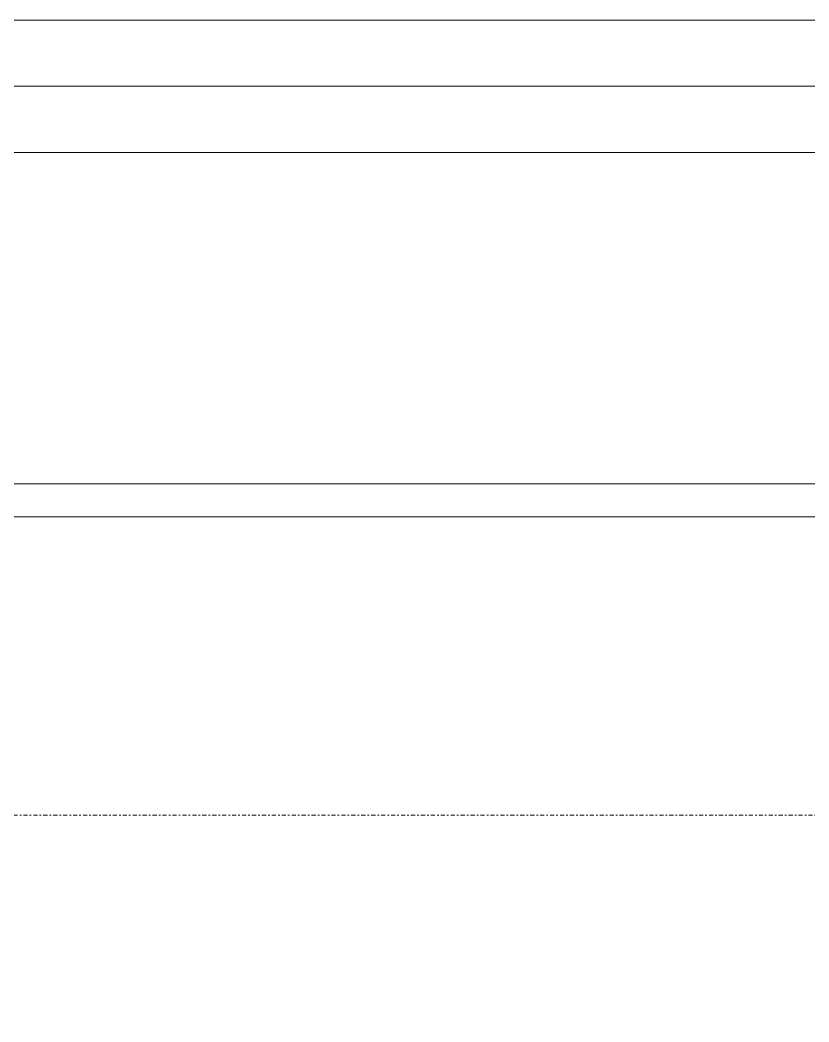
# Model space of a CAD drawing. Extents: x -1133 to 23780, y -1311 to 8245.
# Drawn here: x 9515.9 to 9563.5, y 2772.5 to 2833 of the extents above; entities that cross this region are included whole.
import ezdxf

# ---------------------------------------------------------------- set-up
doc = ezdxf.new("R2010")
doc.units = 0
doc.header["$MEASUREMENT"] = 0
doc.linetypes.add('DASHDOT2', pattern=[0.5, 0.25, -0.125, 0, -0.125])
for name, color, linetype, lineweight in [('00', 9, 'Continuous', 9), ('06D', 9, 'Continuous', 9), ('14', 9, 'Continuous', 9), ('24', 9, 'DASHDOT2', 9), ('33', 9, 'BATTING', 9), ('35', 9, 'Continuous', 9)]:
    doc.layers.add(name, color=color, linetype=linetype, lineweight=lineweight)
doc.linetypes.add('BATTING', pattern='A,0.0001,-0.1,[134,ltypeshp.shx,S=0.1,R=0,X=-0.1,Y=0],-0.2,[134,ltypeshp.shx,S=0.1,R=180,X=0.1,Y=0],-0.1', length=0.4001)

msp = doc.modelspace()

# ---------------------------------------------------------------- linework, layer by layer
at = {"layer": '00'}
msp.add_lwpolyline([(9480, 2825), (9730, 2825), (9730, 2805), (9480, 2805)], close=True, dxfattribs=at)
msp.add_lwpolyline([(9480, 2825), (9730, 2825), (9730, 2805), (9480, 2805)], close=True, dxfattribs=at)
at = {"layer": '06D'}
msp.add_lwpolyline([(9729.996, 2825), (9729.996, 2833), (9480, 2833), (9480, 2825)], dxfattribs=at)
at = {"layer": '14'}
msp.add_lwpolyline([(9478, 2819.3), (9478, 2803), (9732, 2803), (9732, 2820.225)], dxfattribs=at)
at = {"layer": '24'}
msp.add_lwpolyline([(6827.5, 2785), (11027.5, 2785)], dxfattribs=at)
at = {"layer": '33', "ltscale": 0.4}
msp.add_lwpolyline([(9480, 2829), (9729.996, 2829)], dxfattribs=at)
at = {"layer": '35'}
msp.add_lwpolyline([(9235.5, 2743), (9235.5, 2447), (9309.5, 2447), (9309.5, 2363), (9925.5, 2363), (9925.5, 2447), (9990.5, 2447), (9990.5, 2743), (9925.5, 2743), (9925.5, 2803), (9309.5, 2803), (9309.5, 2743)], close=True, dxfattribs=at)

doc.saveas('drawing.dxf')
